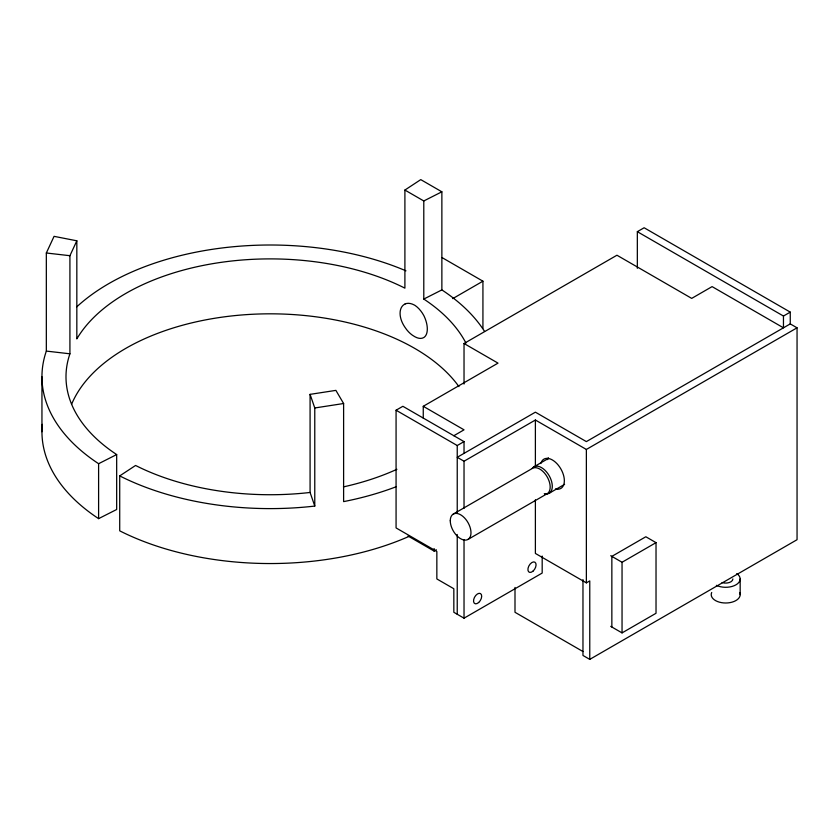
<?xml version="1.0" encoding="UTF-8"?>
<svg xmlns="http://www.w3.org/2000/svg" width="839" height="839" viewBox="0 0 839 839"><rect width="100%" height="100%" fill="white"/><g stroke="black" fill="none" stroke-linecap="round" stroke-linejoin="round"><path stroke-width="1.26" d="M76.831 240.803L69.92 255.706L69.92 353.806A204.244 117.921 0 0 0 116.673 454.56L116.673 509.493L98.603 518.638L98.603 463.705A228.281 131.796 0 0 1 46.334 351.09L46.334 253L54.063 236.346L76.831 240.803L76.831 338.904A204.244 117.921 0 0 1 404.901 288.155L404.901 190.054L420.759 179.619L441.87 191.806L441.87 289.906A228.281 131.796 0 0 1 484.543 331.395M119.715 475.902L135.572 465.467A204.244 117.921 0 0 0 310.084 492.462L314.772 506.074A228.281 131.796 0 0 1 119.715 475.902L119.715 530.835A228.281 131.796 0 0 0 409.212 536.31M452.745 298.621L482.928 281.191L482.928 328.28M637.336 268.302L637.336 231.679L644.132 227.757L790.254 312.118L790.254 323.749M464.03 384.052L464.03 343.508L616.948 255.224L691.703 298.39L712.091 286.613L783.458 327.818L783.458 316.041L637.336 231.679M542.183 556.058L542.183 573.058L464.03 618.186L453.836 612.292L453.836 588.747L436.846 578.941L436.846 551.475L396.071 527.93L396.071 410.219L402.867 406.296L464.03 441.608L464.03 453.375M423.255 418.063L423.255 406.296L498.009 363.13L464.03 343.508M453.836 435.724L464.03 429.83L423.255 406.296M396.071 410.219L457.234 445.53L464.03 441.608M797.05 327.818L790.254 323.896L586.367 441.608L535.387 412.18L457.234 457.297L464.03 461.23L535.387 420.024L586.367 449.452L797.05 327.818L797.05 539.708L589.765 659.381L582.969 655.458L582.969 579.592M783.458 316.041L790.254 312.118M533.877 466.851L548.234 458.555M453.301 514.055L532.482 468.351A14.662 8.463 60 0 1 548.035 478.503A14.662 8.463 60 0 1 544.993 494.402M408.069 536.037L434.13 551.087L436.374 549.786M467.963 539.446L547.133 493.731M549.136 493.28L564.595 484.344M535.387 499.813L535.387 553.436L586.367 582.864L589.765 580.903L589.765 659.381M610.719 555.722L622.045 562.266L656.025 542.644L656.025 613.278L622.045 632.9L610.719 626.355M404.901 190.054L423.789 200.961L441.87 191.806M405.143 303.949L404.45 304.305A19.182 12.103 54.9 0 0 404.44 326.507L405.143 327.546A19.234 11.463 58.3 0 0 414.403 336.449L415.274 336.942A19.234 10.739 61.6 0 0 423.716 337.572L424.272 337.205A19.171 9.932 64.6 0 0 424.272 316.513L423.716 315.38A19.234 10.739 61.6 0 0 415.274 305.585L414.403 305.06A19.234 11.463 58.3 0 0 405.143 303.928M98.603 463.705L116.673 454.56M465.96 343.109A204.244 117.921 0 0 0 423.789 299.062L441.87 289.906M343.612 403.517L314.772 407.974L310.084 394.361L335.883 390.376L343.612 403.517L343.612 501.617A228.281 131.796 0 0 0 395.935 486.83M46.334 253L69.92 255.706M46.334 351.09L69.92 353.806M442.153 257.646L482.928 281.191M656.025 542.644L645.831 536.761L611.851 556.383L611.851 627.006M582.969 651.536L514.999 612.292L514.999 587.447M740.166 578.941L740.166 594.641M622.045 562.266L622.045 632.9M586.367 449.452L586.367 582.864M535.387 420.024L535.387 467.113M464.03 461.23L464.03 508.308M464.03 539.708L464.03 618.186M457.234 445.53L457.234 512.241M457.234 534.474L457.234 614.253M434.13 548.559L434.13 551.087M423.789 200.961L423.789 299.062M314.772 407.974L314.772 506.074M310.084 394.361L310.084 492.462M41.95 376.805L41.95 431.739M736.768 573.572A14.473 8.359 0 0 1 735.918 584.856A14.473 8.359 0 0 1 716.38 585.339M739.673 592.481A14.473 8.359 0 0 1 725.693 603A14.473 8.359 0 0 1 711.713 592.481M732.887 578.941A7.205 4.153 0 0 1 722.085 582.549M71.546 404.429A204.244 117.921 0 0 1 254.018 314.195A204.244 117.921 0 0 1 458.933 386.611M396.91 469.305A204.244 117.921 0 0 1 343.434 486.893M76.81 306.801A228.281 131.796 0 0 1 405.95 270.829M98.603 518.638A228.281 131.796 0 0 1 42.307 424.356M532.167 468.435A15.259 8.81 60 0 1 550.069 477.422A15.259 8.81 60 0 1 544.301 493.71M540.83 463.537A16.916 9.764 60 0 1 560.84 468.896A16.916 9.764 60 0 1 555.481 488.917M547.626 459.615A16.916 9.764 60 0 1 548.339 457.758M450.27 520.767A14.662 8.463 60 0 0 465.813 540.106A14.662 8.463 60 0 0 465.813 519.383A14.662 8.463 60 0 0 450.27 520.767M478.681 602.496A5.768 3.325 -60 0 0 480.506 593.572A5.768 3.325 -60 0 0 473.678 599.612A5.768 3.325 -60 0 0 478.681 602.496M533.048 571.107A5.768 3.325 -60 0 0 534.873 562.172A5.768 3.325 -60 0 0 528.056 568.223A5.768 3.325 -60 0 0 533.048 571.107"/></g></svg>
